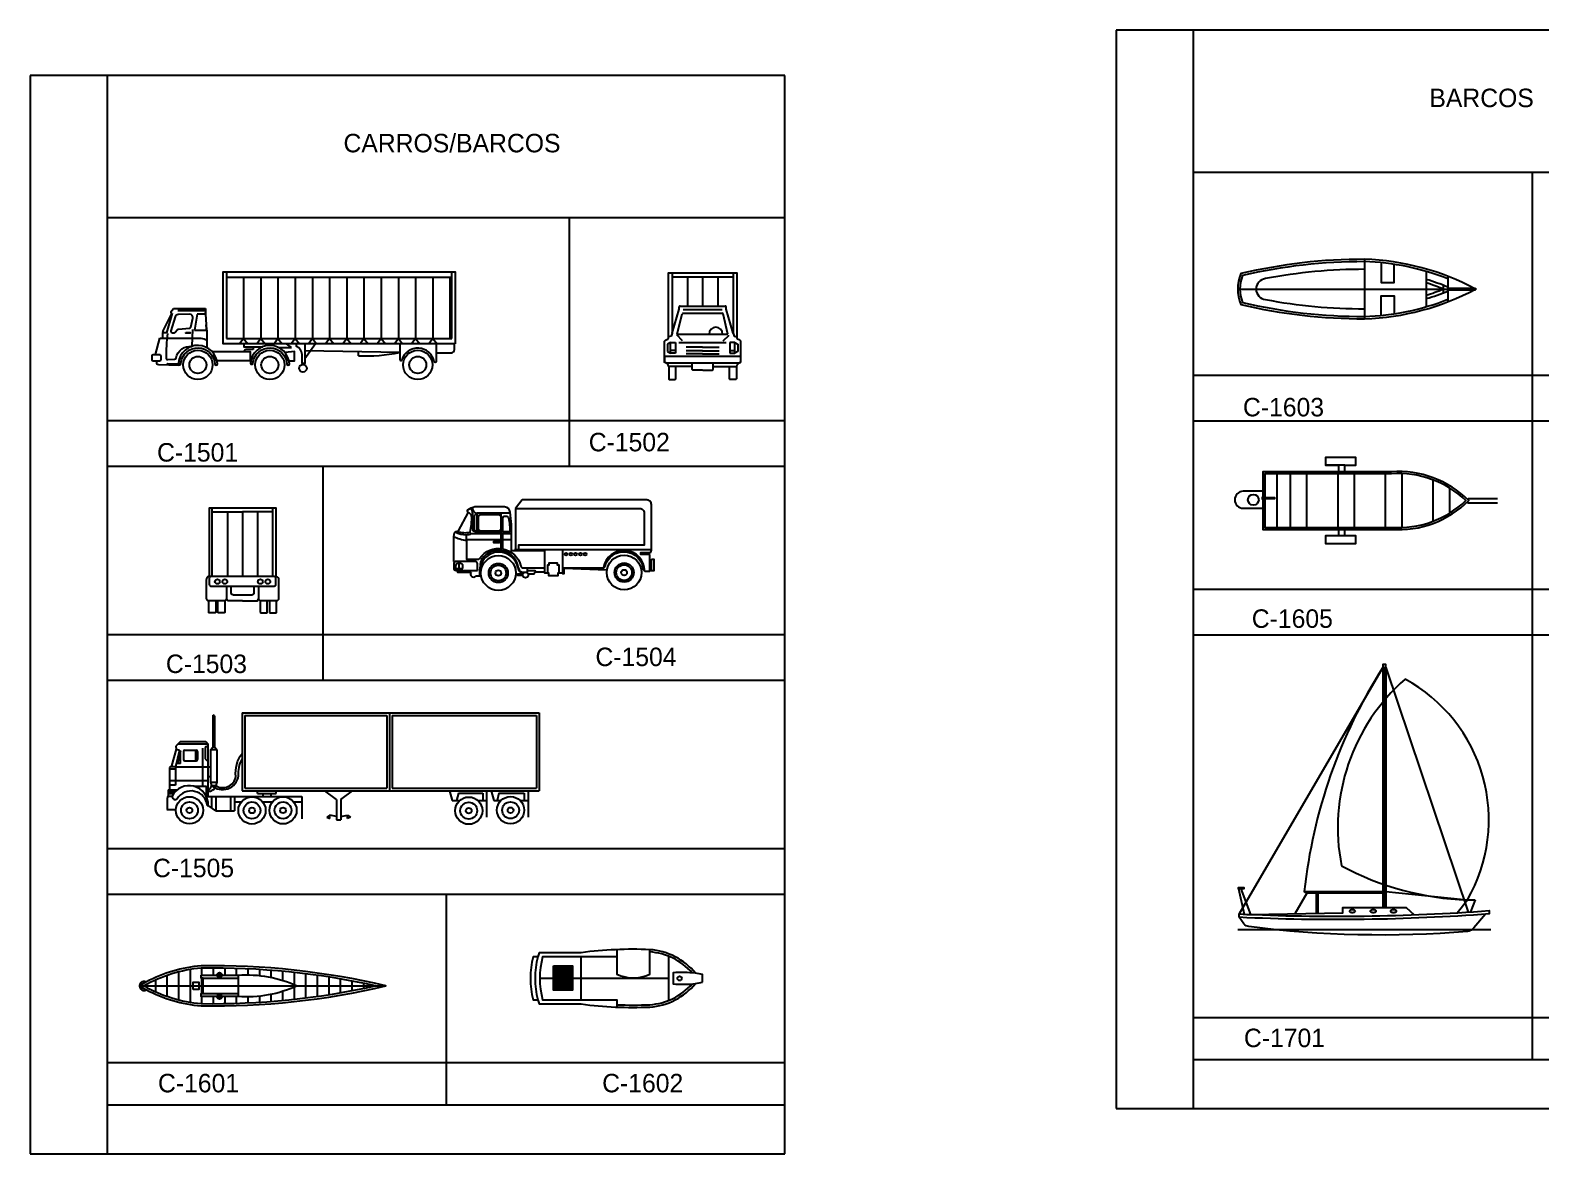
# Model space of a CAD drawing. Extents: x -106 to -5, y -44 to 31.
# Drawn here: x -97.41 to -48.38, y -44.48 to -8.01 of the extents above; entities that cross this region are included whole.
import ezdxf

# ---------------------------------------------------------------- set-up
doc = ezdxf.new("R2010")
doc.units = 0
doc.header["$LTSCALE"] = 100
doc.header["$MEASUREMENT"] = 0
doc.layers.get('0').update_dxf_attribs({"linetype": 'CONTINUOUS'})
for name, color, linetype in [('C-BARCO', 2, 'CONTINUOUS'), ('C-CARRO', 2, 'CONTINUOUS'), ('FOLHA', 3, 'CONTINUOUS'), ('P-ARVORE', 2, 'CONTINUOUS')]:
    doc.layers.add(name, color=color, linetype=linetype)

# ---------------------------------------------------------------- blocks, each defined once
blk = doc.blocks.new('C-1501')
at = {"layer": 'C-CARRO', "linetype": 'CONTINUOUS'}
for p, q in [((2.41, 3.498), (2.41, 1.327)), ((9.732, 1.327), (9.732, 3.498)), ((2.968, 3.31), (2.968, 1.327)), ((3.527, 3.31), (3.527, 1.327)), ((4.085, 3.31), (4.085, 1.327)), ((4.643, 3.31), (4.643, 1.327)), ((5.201, 3.31), (5.201, 1.327)), ((5.76, 3.31), (5.76, 1.327)), ((6.318, 3.31), (6.318, 1.327)), ((6.876, 3.31), (6.876, 1.327)), ((7.434, 3.31), (7.434, 1.327)), ((7.993, 3.31), (7.993, 1.327)), ((8.551, 3.31), (8.551, 1.327)), ((9.109, 3.31), (9.109, 1.327)), ((9.667, 3.31), (9.667, 1.327)), ((0.352, 1.556), (0.627, 2.124)), ((0.648, 2.146), (0.471, 1.516)), ((0.612, 2.191), (0.691, 2.307)), ((0.618, 2.146), (0.648, 2.146)), ((0.691, 2.307), (1.729, 2.307)), ((0.837, 2.237), (1.729, 2.237)), ((1.467, 2.123), (1.381, 1.598)), ((1.729, 2.123), (1.467, 2.123)), ((1.729, 2.307), (1.729, 2.237)), ((1.729, 2.237), (1.729, 2.117)), ((1.729, 2.123), (1.766, 1.61)), ((0.337, 1.516), (0.337, 1.339)), ((0.471, 1.516), (0.337, 1.516)), ((1.381, 1.598), (1.781, 1.598)), ((1.781, 1.598), (1.78, 1.031)), ((0.109, 0.809), (0.247, 1.338)), ((0.247, 1.338), (0.283, 1.339)), ((2.41, 1.327), (9.732, 1.327)), ((2.968, 1.327), (2.851, 1.164)), ((2.968, 1.327), (3.108, 1.161)), ((3.276, 1.061), (3.276, 0.971)), ((3.527, 1.327), (3.409, 1.164)), ((3.527, 1.327), (3.666, 1.161)), ((4.085, 1.327), (3.968, 1.164)), ((4.085, 1.327), (4.225, 1.161)), ((4.102, 1.039), (4.528, 1.039)), ((4.528, 1.039), (4.367, 1.161)), ((4.643, 1.327), (4.526, 1.164)), ((4.643, 1.327), (4.783, 1.161)), ((5.307, 1.161), (4.953, 0.664)), ((5.201, 1.327), (5.084, 1.164)), ((5.201, 1.327), (5.341, 1.161)), ((5.76, 1.327), (5.642, 1.164)), ((5.76, 1.327), (5.899, 1.161)), ((6.318, 1.327), (6.201, 1.164)), ((6.318, 1.327), (6.458, 1.161)), ((6.876, 1.327), (6.759, 1.164)), ((6.876, 1.327), (7.016, 1.161)), ((7.434, 1.327), (7.317, 1.164)), ((7.434, 1.327), (7.574, 1.161)), ((7.993, 1.327), (7.875, 1.164)), ((7.993, 1.327), (8.132, 1.161)), ((8.044, 1.161), (8.044, 0.643)), ((8.551, 1.327), (8.434, 1.164)), ((8.551, 1.327), (8.691, 1.161)), ((9.109, 1.327), (8.992, 1.164)), ((9.109, 1.327), (9.249, 1.161)), ((3.029, 0.971), (2.972, 0.903)), ((3.276, 0.971), (3.029, 0.971)), ((6.696, 0.767), (6.696, 0.899))]:
    blk.add_line(p, q, dxfattribs=at)
for points in [[(9.837, 1.161), (2.307, 1.161), (2.307, 3.498), (9.837, 3.498)], [(1.09, 1.528), (1.24, 1.528), (1.24, 1.498), (1.098, 1.498)]]:
    blk.add_lwpolyline(points, close=True, dxfattribs=at)
for points in [[(9.732, 3.31), (2.41, 3.31)], [(1.296, 1.075), (1.318, 1.622)], [(2.972, 1.161), (2.972, 1.061), (3.591, 1.061)], [(0.493, 0.473), (0.509, 0.514), (0.827, 0.503), (0.852, 0.462)], [(1.948, 0.903), (3.183, 0.903), (3.182, 0.609), (2.103, 0.609)], [(4.44, 0.609), (4.622, 0.609), (4.622, 0.903), (4.318, 0.87)], [(8.044, 0.878), (4.955, 0.925)]]:
    blk.add_lwpolyline(points, dxfattribs=at)
for points in [[(0.612, 2.191, 0.362289), (0.618, 2.146, -0.214162), (0.627, 2.124, -0.021606)], [(1.73, 2.165, 0.007595), (1.729, 2.171, 0.124378)], [(0.501, 1.489, 0.038752), (0.455, 0.698, 0.420347), (0.507, 0.649), (0.731, 0.658, 0.351547), (0.778, 0.699, -0.407704), (1.295, 1.068)], [(1.768, 1.598, 0.00692), (1.754, 1.768, 0.033859)], [(0.264, 1.335, -0.096079), (0.283, 1.339), (1.584, 1.339, -0.11516), (1.781, 1.265)], [(4.956, 1.158), (4.953, 0.52), (4.869, 0.52), (4.869, 0.81, 0.257458), (4.688, 1.072), (4.688, 1.161)], [(9.218, 1.161), (9.218, 0.581, -0.908665), (9.159, 0.575, 0.779004), (8.102, 0.634, 0.779004)], [(9.218, 0.868), (9.717, 0.868, 0.414214), (9.817, 0.967), (9.817, 1.161)], [(0.169, 0.592, 0.74056), (0.202, 0.48), (0.872, 0.46, 0.381332), (0.923, 0.502, -0.153881)]]:
    blk.add_lwpolyline(points, format="xyb", dxfattribs=at)
for points in [[(1.211, 1.664, 0.323507), (1.255, 1.702), (1.323, 1.992, 0.488098), (1.225, 2.114), (0.844, 2.108, 0.346075), (0.748, 2.03), (0.608, 1.577, 0.481249), (0.657, 1.516), (0.714, 1.516, 0.211712), (0.751, 1.533), (0.827, 1.616, -0.188699), (0.859, 1.633)], [(2.038, 0.498, 0.980179), (2.118, 0.502, 0.924738), (0.856, 0.54, 1.106213), (0.935, 0.531, -0.924738)], [(4.375, 0.498, 0.980179), (4.455, 0.502, 0.924738), (3.192, 0.54, 1.106213), (3.272, 0.531, -0.924738)], [(0.05, 0.592, -0.414214), (0, 0.642), (0, 0.759, -0.414214), (0.05, 0.809), (0.231, 0.809, -0.414214), (0.281, 0.759), (0.281, 0.642, -0.414214), (0.231, 0.592)]]:
    blk.add_lwpolyline(points, format="xyb", close=True, dxfattribs=at)
for centre, radius in [((1.485, 0.471), 0.475), ((1.485, 0.471), 0.277), ((3.822, 0.471), 0.475), ((3.822, 0.471), 0.277), ((8.623, 0.471), 0.475), ((8.623, 0.471), 0.277), ((4.896, 0.362), 0.123)]:
    blk.add_circle(centre, radius, dxfattribs=at)
for centre, radius, start, end in [((0.762, 1.387), 0.444, 157.512, 163.0526), ((1.285, 0.768), 0.3, 87.9872, 92.0738), ((6.903, 6.316), 5.553, 267.8619, 281.6896), ((8.074, 0.643), 0.0299, 180, 342.6337)]:
    blk.add_arc(centre, radius, start, end, dxfattribs=at)
blk = doc.blocks.new('C-1502')
at = {"layer": 'C-CARRO', "linetype": 'CONTINUOUS'}
for p, q in [((-0.99, 3.458), (-0.99, 1.503)), ((0.99, 3.458), (0.99, 1.503)), ((-0.495, 3.332), (-0.495, 2.382)), ((0, 3.332), (0.99, 3.332)), ((0.495, 3.332), (0.495, 2.382)), ((-0.99, 1.503), (-0.76, 2.276)), ((-0.821, 1.473), (-0.667, 2.127)), ((-0.76, 2.276), (-0.76, 2.352)), ((-0.73, 2.382), (0.73, 2.382)), ((-0.638, 2.15), (0.638, 2.15)), ((-0.632, 2.272), (0.632, 2.272)), ((0.821, 1.473), (0.667, 2.127)), ((0.76, 2.276), (0.76, 2.352)), ((0.99, 1.503), (0.76, 2.276)), ((-0.99, 1.503), (-1.02, 1.407)), ((-0.821, 1.473), (0.821, 1.473)), ((-1.046, 1.198), (-1.14, 1.149)), ((-1.14, 1.149), (-1.14, 0.905)), ((-1.02, 1.407), (-1.11, 1.383)), ((-1.046, 0.944), (-1.046, 1.198)), ((-1.046, 1.198), (-0.881, 1.198)), ((-0.881, 1.198), (-0.881, 0.944)), ((-0.849, 1.455), (-0.668, 1.262)), ((-0.771, 1.198), (0.76, 1.198)), ((0, 1.049), (-0.533, 1.049)), ((0, 1.049), (0.533, 1.049)), ((0.848, 1.429), (0.661, 1.242)), ((1.046, 1.198), (0.881, 1.198)), ((0.881, 1.198), (0.881, 0.944)), ((1.046, 0.944), (1.046, 1.198)), ((1.046, 1.198), (1.14, 1.149)), ((1.14, 1.149), (1.14, 0.905)), ((-1.14, 0.905), (-1.045, 0.851)), ((-1.045, 0.851), (-1.046, 0.944)), ((-0.881, 0.944), (-1.046, 0.944)), ((-0.881, 0.851), (-1.045, 0.851)), ((-0.881, 0.944), (-0.881, 0.851)), ((0, 0.928), (-0.533, 0.928)), ((0, 0.829), (-0.533, 0.829)), ((-0.339, 0.336), (-0.339, 0.549)), ((0, 0.928), (0.533, 0.928)), ((0, 0.829), (0.533, 0.829)), ((0.339, 0.336), (0.339, 0.549)), ((0.881, 0.944), (1.046, 0.944)), ((0.881, 0.944), (0.881, 0.851)), ((0.881, 0.851), (1.045, 0.851)), ((1.045, 0.851), (1.046, 0.944)), ((1.14, 0.905), (1.045, 0.851)), ((-0.349, 0.417), (-1.1, 0.417)), ((0.006, 0.306), (0.309, 0.306))]:
    blk.add_line(p, q, dxfattribs=at)
for points in [[(-1.133, 1.308, 0.34412), (-1.11, 1.337), (-1.11, 3.458), (0, 3.458), (1.11, 3.458), (1.11, 1.337, 0.34412), (1.133, 1.308)], [(-1.217, 0.545, -0.349389), (-1.24, 0.574), (-1.24, 1.221, -0.204924), (-1.225, 1.257, -0.130027), (-1.133, 1.308)], [(1.217, 0.545, 0.349389), (1.24, 0.574), (1.24, 1.221, 0.204924), (1.225, 1.257, 0.130027), (1.133, 1.308)], [(-1.1, 0.417), (-1.1, 0.03, 0.414214), (-1.07, 0), (-0.9, 0, 0.414214), (-0.87, 0.03), (-0.87, 0.417)], [(-0.006, 0.306), (-0.309, 0.306, -0.414214), (-0.339, 0.336, 0.414214), (-0.309, 0.306)], [(0.349, 0.417), (1.1, 0.417), (1.1, 0.03, -0.414214), (1.07, 0), (0.9, 0, -0.414214), (0.87, 0.03), (0.87, 0.417)]]:
    blk.add_lwpolyline(points, format="xyb", dxfattribs=at)
for points in [[(-0.99, 3.332), (0, 3.332), (0, 2.382)], [(0.99, 1.503), (1.02, 1.407), (1.11, 1.383)]]:
    blk.add_lwpolyline(points, dxfattribs=at)
blk.add_lwpolyline([(1.19, 0.544, 0.414214), (1.24, 0.593), (1.24, 0.696, 0.414214), (1.19, 0.746), (0, 0.746), (-1.19, 0.746, 0.414214), (-1.24, 0.696), (-1.24, 0.593, 0.414214), (-1.19, 0.544), (0, 0.544)], format="xyb", close=True, dxfattribs=at)
for centre, radius, start, end in [((-0.73, 2.352), 0.03, 90, 180), ((-0.638, 2.12), 0.03, 90, 166.7339), ((0.638, 2.12), 0.03, 13.2661, 90), ((0.73, 2.352), 0.03, 0, 90), ((0.43, 1.473), 0.22, 0, 180), ((-1.251, 0.396), 0.153, 7.9696, 77.0353), ((1.251, 0.396), 0.153, 102.9647, 172.0304), ((0.309, 0.336), 0.03, 270, 0), ((0.309, 0.336), 0.03, 270, 0)]:
    blk.add_arc(centre, radius, start, end, dxfattribs=at)
blk = doc.blocks.new('C-1503')
at = {"layer": 'C-CARRO', "linetype": 'CONTINUOUS'}
for p, q in [((-0.983, 3.28), (0, 3.28)), ((-0.485, 3.28), (-0.485, 1.183)), ((0, 3.28), (0, 1.183)), ((0.983, 3.28), (0, 3.28)), ((0.485, 3.28), (0.485, 1.183)), ((0.983, 1.183), (0.983, 3.407))]:
    blk.add_line(p, q, dxfattribs=at)
for points in [[(0.515, 0.874), (0.515, 0.472, 0.414214), (0.586, 0.402), (1.108, 0.402, 0.414214), (1.179, 0.472), (1.179, 1.063, 0.310505), (1.09, 1.193), (1.09, 3.407), (0, 3.407), (-1.09, 3.407), (-1.09, 1.193, 0.310505), (-1.179, 1.063), (-1.179, 0.472, 0.414214), (-1.108, 0.402), (-0.586, 0.402, 0.414214), (-0.515, 0.472), (-0.515, 0.874)], [(0.366, 0.874), (0.366, 0.65, -0.414214), (0.295, 0.579), (0, 0.579), (-0.295, 0.579, -0.414214), (-0.366, 0.65), (-0.366, 0.874)], [(-0.872, 0.402), (-0.872, 0.03, -0.414214), (-0.902, 0), (-1.07, 0, -0.414214), (-1.1, 0.03), (-1.1, 0.402)], [(-0.574, 0.402), (-0.574, 0.03, -0.414214), (-0.605, 0), (-0.772, 0, -0.414214), (-0.802, 0.03), (-0.802, 0.402)], [(0.001, 0.39), (-0.444, 0.39, -0.414214), (-0.515, 0.461)], [(-0.001, 0.39), (0.444, 0.39, 0.414214), (0.515, 0.461)], [(0.574, 0.402), (0.574, 0.03, 0.414214), (0.605, 0), (0.772, 0, 0.414214), (0.802, 0.03), (0.802, 0.402)], [(0.872, 0.402), (0.872, 0.03, 0.414214), (0.902, 0), (1.07, 0, 0.414214), (1.1, 0.03), (1.1, 0.402)]]:
    blk.add_lwpolyline(points, format="xyb", dxfattribs=at)
blk.add_lwpolyline([(-0.983, 1.183), (-0.983, 3.407)], dxfattribs=at)
blk.add_lwpolyline([(-1.03, 1.183, 0.414214), (-1.08, 1.132), (-1.08, 0.926, 0.414214), (-1.03, 0.876), (0, 0.876), (1.03, 0.876, 0.414214), (1.08, 0.926), (1.08, 1.132, 0.414214), (1.03, 1.183), (0, 1.183)], format="xyb", close=True, dxfattribs=at)
for centre in [(-0.819, 1.019), (-0.576, 1.019), (0.576, 1.019), (0.819, 1.019)]:
    blk.add_circle(centre, 0.0771, dxfattribs=at)
blk = doc.blocks.new('C-1504')
at = {"layer": 'C-CARRO', "linetype": 'CONTINUOUS'}
for p, q in [((0.468, 2.54), (0.132, 1.914)), ((0.694, 2.725), (1.644, 2.725)), ((2.217, 2.934), (2, 2.66)), ((2, 2.66), (2, 1.319)), ((-0.004, 1.752), (-0.004, 0.94)), ((1.593, 1.353), (1.593, 1.834)), ((-0.004, 0.94), (0.073, 0.94))]:
    blk.add_line(p, q, dxfattribs=at)
for points in [[(1.863, 1.834), (0.553, 1.834, -0.145653), (0.421, 1.795, -0.134906), (0.043, 1.892, -0.186828), (0.115, 1.92, 0.131591), (0.529, 1.885, 0.083505), (0.578, 2.424, 0.132194), (0.57, 2.445, 0.111951), (0.468, 2.54, -0.523848), (0.462, 2.612, -0.115074), (0.689, 2.724, -0.028454), (0.694, 2.725, -0.055913)], [(0.608, 2.699, 0.39688), (0.752, 2.506, 0.39688)], [(1.544, 1.903), (0.693, 1.903, -0.414214), (0.619, 1.976), (0.619, 2.494)], [(0.759, 1.937), (0.759, 2.466), (0.734, 2.466, 0.414214), (0.661, 2.392), (0.661, 2.004, 0.414214), (0.734, 1.93), (0.762, 1.93)], [(1.644, 2.725, -0.386734), (1.815, 2.535, -0.015172), (1.863, 2.139), (1.863, 1.291), (2.942, 1.291)], [(2, 2.66), (6.039, 2.66, -0.414214), (6.186, 2.514), (6.186, 1.47), (2.105, 1.47), (2.105, 1.319)], [(6.37, 1.169), (6.071, 1.169), (6.071, 1.224), (6.342, 1.224, 0.414214), (6.416, 1.297), (6.416, 2.787, 0.414214), (6.269, 2.934), (2.217, 2.934, 0.414214)], [(0.043, 1.892, 0.17516), (-0.004, 1.752, 0.104604), (0.413, 1.627, 0.104604)], [(1.863, 1.638), (0.413, 1.638), (0.413, 1.009), (0.777, 1.009, 0.244464), (0.837, 1.04, -0.644958), (2.18, 0.786, 0.345949), (2.251, 0.73), (2.943, 0.73)], [(2.083, 0.716, 0.889337), (0.838, 0.659), (0.838, 0.458), (0.714, 0.458)], [(2.104, 0.721, 0.677624), (0.918, 1.025, 0.230175), (0.864, 0.792)], [(6.416, 1.319), (1.976, 1.319, -0.168873)], [(3.53, 0.731), (4.841, 0.731, 0.339174), (4.912, 0.785, -0.831236), (6.151, 0.687, 0.383843), (6.224, 0.621), (6.37, 0.621), (6.37, 1.169)], [(2.083, 0.716, 0.367418), (2.228, 0.593), (2.393, 0.593), (2.393, 0.73)]]:
    blk.add_lwpolyline(points, format="xyb", dxfattribs=at)
for points in [[(1.807, 2.504), (0.759, 2.504)], [(1.544, 1.372), (1.544, 2.504)], [(2.944, 1.319), (2.944, 0.567), (3.071, 0.567), (3.071, 0.485), (3.392, 0.485), (3.392, 0.567), (3.53, 0.567)], [(3.53, 1.319), (3.53, 0.553), (3.588, 0.553), (3.588, 0.717), (4.972, 0.662)], [(0.125, 0.65), (0.125, 0.586), (0.563, 0.586)], [(0.173, 0.714), (0.173, 0.871)], [(2.17, 0.574), (2.17, 0.531), (2.07, 0.531), (2.07, 0.498), (2.221, 0.498), (2.221, 0.522), (2.19, 0.522), (2.19, 0.56), (2.17, 0.579)], [(2.393, 0.645), (2.632, 0.645), (2.652, 0.602), (2.943, 0.602)], [(2.656, 0.602), (2.604, 0.522), (2.413, 0.522)], [(3.055, 0.569), (3.055, 0.83), (3.102, 0.83), (3.102, 0.897), (3.353, 0.897), (3.353, 0.83), (3.41, 0.83), (3.41, 0.569)]]:
    blk.add_lwpolyline(points, dxfattribs=at)
for points in [[(0.88, 1.923, -0.414214), (0.807, 1.997), (0.807, 2.385, -0.414214), (0.88, 2.459), (1.452, 2.459, -0.414214), (1.525, 2.385), (1.525, 1.997, -0.414214), (1.452, 1.923)], [(1.774, 2.358, -0.074842), (1.814, 1.903), (1.593, 1.903), (1.593, 2.341, -0.414214), (1.667, 2.414), (1.703, 2.414, -0.346486)], [(0.768, 0.65), (0.768, 0.867, 0.414214), (0.694, 0.94), (0.073, 0.94, 0.414214), (0, 0.867), (0, 0.723, 0.414214), (0.073, 0.65), (0.36, 0.65)], [(0.297, 0.714), (0.297, 0.798, 0.414214), (0.224, 0.871), (0.131, 0.871, 0.414214), (0.058, 0.798), (0.058, 0.714)]]:
    blk.add_lwpolyline(points, format="xyb", close=True, dxfattribs=at)
for points in [[(1.288, 1.598), (1.288, 1.549), (1.486, 1.549), (1.486, 1.598)], [(6.416, 1.018), (6.496, 1.018), (6.496, 0.635), (6.416, 0.635)]]:
    blk.add_lwpolyline(points, close=True, dxfattribs=at)
for centre, radius in [((1.447, 0.564), 0.564), ((3.644, 1.176), 0.0438), ((3.8, 1.176), 0.0438), ((3.954, 1.176), 0.0438), ((4.112, 1.176), 0.0438), ((4.269, 1.176), 0.0438), ((5.53, 0.578), 0.564), ((1.447, 0.564), 0.311), ((1.447, 0.564), 0.253), ((1.447, 0.564), 0.0931), ((2.328, 0.498), 0.0908), ((5.53, 0.578), 0.311), ((5.53, 0.578), 0.253), ((5.53, 0.578), 0.0931)]:
    blk.add_circle(centre, radius, dxfattribs=at)
for centre, radius, start, end in [((0.364, 2.467), 0.255, 3.97, 48.2397), ((1.703, 1.453), 1.724, 170.148, 171.781), ((0.967, 1.755), 0.567, 175.8818, 192.4735), ((5.522, 0.621), 0.676, 0.0409, 169.9848), ((0.646, 0.531), 0.0996, 146.5672, 312.9469), ((2.249, 0.739), 0.147, 187.3747, 270)]:
    blk.add_arc(centre, radius, start, end, dxfattribs=at)
blk = doc.blocks.new('C-1505')
at = {"layer": 'C-CARRO'}
for p, q in [((1.481, 3.526), (1.481, 2.495)), ((1.539, 3.511), (1.481, 3.526)), ((1.539, 3.511), (1.539, 2.495)), ((2.43, 3.603), (12.073, 3.603)), ((2.43, 3.603), (2.43, 1.075)), ((2.516, 3.517), (7.129, 3.517)), ((2.516, 3.517), (2.516, 1.161)), ((7.129, 3.517), (7.129, 1.161)), ((7.216, 3.603), (7.216, 1.075)), ((7.302, 3.517), (11.987, 3.517)), ((7.302, 3.517), (7.302, 1.161)), ((11.987, 3.517), (11.987, 1.161)), ((12.073, 3.603), (12.073, 1.075)), ((0.354, 2.599), (0.28, 2.519)), ((0.28, 2.519), (0.289, 2.426)), ((0.431, 2.676), (0.354, 2.599)), ((0.354, 2.599), (1.321, 2.599)), ((0.431, 2.676), (1.258, 2.676)), ((1.151, 2.454), (1.151, 1.221)), ((1.237, 2.469), (1.237, 2.117)), ((1.258, 2.676), (1.321, 2.599)), ((1.281, 2.513), (1.321, 2.513)), ((1.321, 2.599), (1.321, 0.887)), ((1.401, 2.405), (1.481, 2.495)), ((1.539, 2.495), (1.481, 2.495)), ((1.61, 2.405), (1.539, 2.495)), ((0.289, 2.426), (0.144, 1.887)), ((0.403, 2.39), (0.267, 1.857)), ((0.289, 2.426), (0.403, 2.39)), ((0.431, 2.369), (0.34, 1.958)), ((0.431, 1.958), (0.431, 2.369)), ((0.526, 2.353), (0.526, 2.094)), ((0.569, 2.396), (0.942, 2.396)), ((0.569, 2.051), (0.942, 2.051)), ((0.915, 2.396), (0.915, 2.051)), ((0.985, 2.353), (0.985, 2.094)), ((1.281, 2.074), (1.321, 2.074)), ((1.401, 2.405), (1.401, 1.355)), ((1.61, 2.405), (1.401, 2.405)), ((1.61, 2.405), (1.61, 1.355)), ((0.144, 1.887), (0.073, 1.836)), ((0.073, 1.836), (0.073, 1.111)), ((0.073, 1.792), (0.267, 1.792)), ((0.267, 1.857), (0.103, 1.857)), ((0.267, 1.857), (0.267, 1.262)), ((0.267, 1.857), (1.321, 1.857)), ((0.431, 1.958), (0.34, 1.958)), ((1.321, 1.857), (1.401, 1.857)), ((1.321, 1.534), (1.401, 1.534)), ((0.03, 1.111), (0.03, 0.902)), ((0.03, 1.111), (0.332, 1.111)), ((0.03, 1.053), (0.267, 1.053)), ((0.03, 0.988), (0.212, 0.988)), ((0.073, 1.413), (1.321, 1.413)), ((0.267, 1.262), (0.073, 1.262)), ((0.868, 1.221), (1.271, 1.221)), ((1.271, 0.887), (1.271, 1.221)), ((1.401, 1.355), (1.436, 1.249)), ((1.401, 1.355), (1.61, 1.355)), ((1.436, 1.249), (1.574, 1.249)), ((1.61, 1.355), (1.574, 1.247)), ((2.43, 1.075), (12.073, 1.075)), ((2.516, 1.161), (7.129, 1.161)), ((2.935, 0.987), (2.935, 1.075)), ((2.935, 0.987), (3.537, 0.987)), ((3.103, 0.987), (3.103, 0.887)), ((3.369, 0.987), (3.369, 0.887)), ((3.537, 0.987), (3.537, 1.075)), ((5.497, 0.789), (5.117, 1.075)), ((5.635, 0.789), (6.016, 1.075)), ((7.302, 1.161), (11.987, 1.161)), ((9.165, 1.075), (9.249, 0.761)), ((9.456, 0.998), (9.395, 0.761)), ((9.456, 0.998), (10.241, 0.998)), ((10.241, 0.998), (10.241, 0.761)), ((10.364, 1.075), (10.364, 0.761)), ((10.512, 1.075), (10.602, 0.761)), ((10.762, 0.998), (10.713, 0.761)), ((10.762, 0.998), (11.585, 0.998)), ((11.585, 0.998), (11.585, 0.761)), ((11.717, 1.075), (11.717, 0.761)), ((0.03, 0.902), (0, 0.844)), ((0, 0.844), (0, 0.471)), ((0.03, 0.902), (0.16, 0.902)), ((1.271, 0.887), (4.37, 0.887)), ((1.302, 0.6), (1.33, 0.6)), ((1.582, 0.428), (1.33, 0.6)), ((1.437, 0.887), (1.437, 0.527)), ((1.582, 0.865), (1.582, 0.428)), ((2.057, 0.881), (2.057, 0.428)), ((2.186, 0.881), (2.186, 0.428)), ((2.402, 0.708), (2.186, 0.708)), ((3.407, 0.708), (3.104, 0.708)), ((4.37, 0.708), (4.112, 0.708)), ((4.37, 0.887), (4.37, 0.708)), ((4.37, 0.708), (4.37, 0.161)), ((5.497, 0.789), (5.497, 0.13)), ((5.635, 0.789), (5.635, 0.13)), ((9.249, 0.761), (9.495, 0.761)), ((10.081, 0.761), (10.364, 0.761)), ((10.364, 0.761), (10.364, 0.215)), ((10.602, 0.761), (10.839, 0.761)), ((11.455, 0.761), (11.717, 0.761)), ((11.717, 0.761), (11.717, 0.215)), ((-0.006, 0.471), (0.282, 0.471)), ((1.582, 0.428), (2.186, 0.428)), ((5.275, 0.281), (5.183, 0.216)), ((5.183, 0.216), (5.282, 0.173)), ((5.282, 0.173), (5.275, 0.281)), ((5.497, 0.237), (5.275, 0.281)), ((5.497, 0.13), (5.635, 0.13)), ((5.635, 0.237), (5.857, 0.281)), ((5.851, 0.173), (5.857, 0.281)), ((5.95, 0.216), (5.851, 0.173)), ((5.857, 0.281), (5.95, 0.216))]:
    blk.add_line(p, q, dxfattribs=at)
for points in [[(1.436, 1.249, 0.590881), (2.318, 1.558, -0.140814), (2.43, 2.097, -4.044008)], [(1.563, 1.249, 0.537065), (2.229, 1.534, -0.194665), (2.43, 2.282, -2.985743)]]:
    blk.add_lwpolyline(points, format="xyb", dxfattribs=at)
for centre, radius in [((0.723, 0.442), 0.442), ((0.723, 0.442), 0.273), ((0.723, 0.442), 0.0927), ((2.753, 0.439), 0.442), ((2.753, 0.439), 0.273), ((2.753, 0.439), 0.0927), ((3.76, 0.441), 0.442), ((3.76, 0.441), 0.273), ((3.76, 0.441), 0.0927), ((9.788, 0.43), 0.442), ((9.788, 0.43), 0.273), ((9.788, 0.43), 0.0927), ((11.147, 0.444), 0.442), ((11.147, 0.444), 0.273), ((11.147, 0.444), 0.0927)]:
    blk.add_circle(centre, radius, dxfattribs=at)
for centre, radius, start, end in [((1.281, 2.469), 0.0431, 90, 180), ((0.569, 2.353), 0.0431, 90, 180), ((0.569, 2.094), 0.0431, 180, 270), ((0.942, 2.353), 0.0431, 0, 90), ((0.942, 2.094), 0.0431, 270, 0), ((1.281, 2.117), 0.0431, 180, 270), ((0.712, 0.622), 0.619, 358.0084, 153.082), ((0.776, 0.541), 0.529, 6.3943, 148.762), ((1.362, 1.277), 0.214, 258.7332, 352.6123), ((1.321, 1.237), 0.115, 269.7578, 5.8001), ((0.258, 0.89), 0.099, 172.9464, 311.5365)]:
    blk.add_arc(centre, radius, start, end, dxfattribs=at)
blk = doc.blocks.new('*X25')
at = {"color": 0}
for p, q in [((3.75, 12.141), (3.75, 12.912)), ((4.5, 11.844), (4.5, 13.209)), ((5.25, 11.62), (5.25, 13.433)), ((6, 11.464), (6, 13.589)), ((6.75, 13.226), (6.75, 13.677)), ((6.75, 12.026), (6.75, 13.026)), ((7.5, 13.226), (7.5, 13.682)), ((8.25, 13.226), (8.25, 13.675)), ((9, 13.226), (9, 13.657)), ((9.75, 13.243), (9.75, 13.628)), ((10.5, 13.196), (10.5, 13.586)), ((11.25, 13.077), (11.25, 13.534)), ((12, 12.882), (12, 13.469)), ((12.75, 12.606), (12.75, 13.393)), ((13.5, 11.747), (13.5, 13.306)), ((14.25, 11.846), (14.25, 13.206)), ((15, 11.958), (15, 13.095)), ((15.75, 12.081), (15.75, 12.972)), ((16.5, 12.216), (16.5, 12.837)), ((3, 12.519), (3, 12.534)), ((6.75, 11.375), (6.75, 11.826)), ((7.5, 11.371), (7.5, 11.826)), ((8.25, 11.377), (8.25, 11.826)), ((9, 11.395), (9, 11.826)), ((9.75, 11.425), (9.75, 11.81)), ((10.5, 11.466), (10.5, 11.857)), ((11.25, 11.519), (11.25, 11.976)), ((12, 11.583), (12, 12.171)), ((12.75, 11.659), (12.75, 12.447)), ((17.25, 12.363), (17.25, 12.689)), ((18, 12.523), (18, 12.53))]:
    blk.add_line(p, q, dxfattribs=at)
blk = doc.blocks.new('C-1601')
at = {"layer": 'C-BARCO'}
for p, q in [((-11.865, 0.5), (-9.595, 0.5)), ((-9.595, 0.7), (-9.595, -0.7)), ((-16, 0), (0, 0)), ((-11.865, -0.5), (-9.595, -0.5))]:
    blk.add_line(p, q, dxfattribs=at)
for points in [[(-12, 1.3, 0.100499), (-15.549, 0.255, 1.768791), (-15.549, -0.255, 0.100499), (-12, -1.3, 0.061702), (0, 0, 0.061702)], [(-12, 0.7), (-9.595, 0.7, -0.124229), (-5.759, 0, -0.124229), (-9.595, -0.7), (-12, -0.7), (-12, -0.5), (-11.865, -0.5), (-11.865, 0.5), (-12, 0.5)]]:
    blk.add_lwpolyline(points, format="xyb", close=True, dxfattribs=at)
for points in [[(-11.987, 1.151, 0.107539), (-15.703, 0, 0.107539), (-11.987, -1.151, 0.107539)], [(-11.998, -1.15, 0.058339), (-0.674, 0, 0.058339), (-11.998, 1.15, 0.058339)]]:
    blk.add_lwpolyline(points, format="xyb", dxfattribs=at)
blk.add_lwpolyline([(-12.521, -0.241), (-12.521, 0), (-12.521, 0.241), (-12.149, 0.241), (-12.149, 0), (-12.149, -0.241)], close=True, dxfattribs=at)
for centre, radius in [((-10.798, 0.7), 0.158), ((-10.798, 0.7), 0.0576), ((-10.798, -0.7), 0.158), ((-10.798, -0.7), 0.0576)]:
    blk.add_circle(centre, radius, dxfattribs=at)
for centre, start, end in [((-11.201, -7.962), 117.88593, 121.07805), ((-11.201, 7.962), 238.92195, 242.11407)]:
    blk.add_arc(centre, 9.297, start, end, dxfattribs=at)
blk.add_blockref('*X25', (-18.689, -12.526), dxfattribs=at)
blk = doc.blocks.new('*X27')
at = {"color": 0}
for p, q in [((26.601, 24.625), (27.835, 24.625)), ((26.601, 24.5), (27.835, 24.5)), ((26.601, 24.375), (27.835, 24.375)), ((26.601, 24.25), (27.835, 24.25)), ((26.601, 24.125), (27.835, 24.125)), ((26.601, 24), (27.835, 24)), ((26.601, 23.875), (27.835, 23.875)), ((26.601, 23.75), (27.835, 23.75)), ((26.601, 23.625), (27.835, 23.625)), ((26.601, 23.5), (27.835, 23.5)), ((26.601, 23.375), (27.835, 23.375)), ((26.601, 23.25), (27.835, 23.25)), ((26.601, 23.125), (27.835, 23.125))]:
    blk.add_line(p, q, dxfattribs=at)
blk = doc.blocks.new('C-1602')
at = {"layer": 'C-BARCO'}
for p, q in [((-7.882, -1.39), (-7.882, 1.39)), ((-2.216, 1.436), (-2.216, -1.436)), ((-2.216, 0), (-10.616, 0))]:
    blk.add_line(p, q, dxfattribs=at)
blk.add_lwpolyline([(0, -0.253), (0, 0.253, 0.018242), (-0.46, 0.331, 0.207516), (-3.423, 1.861, 0.043573), (-7.882, 1.665), (-10.616, 1.665, 0.013041), (-10.696, 1.39), (-11.006, 1.39, 0.121776), (-11.006, -1.39), (-10.696, -1.39, 0.013041), (-10.616, -1.665), (-7.882, -1.665, 0.043573), (-3.423, -1.861, 0.207516), (-0.46, -0.331, 0.018242)], format="xyb", close=True, dxfattribs=at)
for points in [[(-5.56, 1.39), (-10.385, 1.39, 0.136353), (-10.385, -1.39), (-5.56, -1.39), (-5.56, -1.864)], [(-5.56, 1.864), (-5.56, 0.27, 0.225992), (-3.423, 0.27), (-3.423, 1.861)], [(-0.46, 0.331, 0.056828), (-1.911, 0.357), (-1.911, 0), (-1.911, -0.357, 0.056828), (-0.46, -0.331)], [(-3.433, -1.711, 0.19738), (-0.678, -0.356, 0.19738)], [(-5.56, -1.714, 0.020888), (-3.43, -1.711, 0.020888)]]:
    blk.add_lwpolyline(points, format="xyb", dxfattribs=at)
blk.add_lwpolyline([(-9.674, 0.808), (-8.441, 0.808), (-8.441, -0.772), (-9.674, -0.772)], close=True, dxfattribs=at)
blk.add_circle((-1.494, -0.008), 0.14, dxfattribs=at)
for centre, radius, start, end in [((-5.383, 0), 5.492, 165.33876, 194.66124), ((-3.706, -2.32), 4.04, 41.46509, 86.12715)]:
    blk.add_arc(centre, radius, start, end, dxfattribs=at)
blk.add_blockref('*X27', (-36.276, -23.83), dxfattribs=at)
blk = doc.blocks.new('C-1603')
at = {"layer": 'C-BARCO'}
for p, q in [((-7.2, 1.93), (-7.2, -1.93)), ((-3.2, 1.145), (-3.2, -1.145)), ((-15.24, 0), (0, 0)), ((-2.1, 0.247), (-2.1, -0.247)), ((-1.8, 0.828), (-1.8, -0.828)), ((-1.8, 0.05), (0, 0.05)), ((0, 0.05), (0, -0.05)), ((-1.8, -0.05), (0, -0.05))]:
    blk.add_line(p, q, dxfattribs=at)
blk.add_lwpolyline([(-7.2, -1.93, 0.115518), (0, 0, 0.115518), (-7.2, 1.93, 0.058801), (-15.24, 1, 0.204213), (-15.24, -1, 0.058801)], format="xyb", close=True, dxfattribs=at)
for points in [[(-7.2, 1.78, 0.058238), (-15.13, 0.872, 0.187989), (-15.13, -0.872, 0.058238), (-7.2, -1.78, 0.058238)], [(-7.201, 1.28, 0.047826), (-13.64, 0.678, 0.893808), (-13.64, -0.678, 0.047826), (-7.201, -1.28)], [(-7.205, -1.78, 0.085797), (-1.8, -0.667, 0.085797)]]:
    blk.add_lwpolyline(points, format="xyb", dxfattribs=at)
for points in [[(-6.119, 1.709), (-6.119, 0.434), (-5.277, 0.434), (-5.277, 1.603)], [(-6.119, -1.709), (-6.119, -0.434), (-5.277, -0.434), (-5.277, -1.603)]]:
    blk.add_lwpolyline(points, dxfattribs=at)
for centre, radius, start, end in [((-7.721, -14.409), 16.197, 68.55799, 88.17326), ((-7.721, -14.409), 15.697, 67.83944, 73.26075), ((-8.021, -14.538), 15.697, 67.83944, 72.11376), ((-8.021, 14.538), 15.697, 287.88624, 292.16056), ((-7.721, 14.409), 15.697, 286.73925, 292.16056)]:
    blk.add_arc(centre, radius, start, end, dxfattribs=at)
blk = doc.blocks.new('C-1605')
at = {"layer": 'C-BARCO', "linetype": 'CONTINUOUS'}
for p, q in [((-12.445, -1.738), (-12.445, 1.738)), ((-11.576, -1.738), (-11.576, 1.738)), ((-10.506, -1.738), (-10.506, 1.738)), ((-8.487, -1.738), (-8.487, 1.738)), ((-7.418, -1.738), (-7.418, 1.738)), ((-5.399, -1.738), (-5.399, 1.738)), ((-4.329, -1.749), (-4.329, 1.749)), ((-2.311, -1.337), (-2.311, 1.337)), ((-1.241, -0.809), (-1.241, 0.8)), ((1.867, 0.12), (-0.033, 0.12)), ((-0.092, -0.148), (1.867, -0.148))]:
    blk.add_line(p, q, dxfattribs=at)
for points in [[(-8.05, -1.872), (-5.022, -1.872, 0.216328), (0, 0, 0.216328), (-5.022, 1.872), (-8.05, 1.872), (-8.05, 2.297), (-7.338, 2.297), (-7.338, 2.796), (-9.298, 2.796), (-9.298, 2.297), (-8.466, 2.297), (-8.466, 1.872), (-13.369, 1.872), (-13.369, 0.6), (-14.643, 0.6, 1), (-14.643, -0.497), (-13.369, -0.497), (-13.369, -1.872), (-8.466, -1.872), (-8.466, -2.297), (-9.298, -2.297), (-9.298, -2.796), (-7.338, -2.796), (-7.338, -2.297), (-8.05, -2.297)], [(-5.017, 1.738), (-13.235, 1.738), (-13.235, -1.738), (-5.017, -1.738, 0.210925), (-0.192, 0, 0.210925)]]:
    blk.add_lwpolyline(points, format="xyb", close=True, dxfattribs=at)
for points in [[(-8.466, 2.297), (-9.298, 2.297)], [(-8.05, 2.297), (-8.466, 2.297)], [(-8.05, 1.872), (-8.466, 1.872)], [(-13.455, 0.201), (-12.623, 0.201), (-12.623, 0.102), (-13.455, 0.102)], [(-13.369, 0.6), (-13.369, -0.497)], [(-8.05, -2.297), (-8.466, -2.297)]]:
    blk.add_lwpolyline(points, dxfattribs=at)
blk.add_lwpolyline([(-8.466, -1.872), (-8.05, -1.872, 0.216328)], format="xyb", dxfattribs=at)
blk.add_circle((-13.989, 0.052), 0.349, dxfattribs=at)
blk = doc.blocks.new('C-1701')
at = {"layer": 'C-BARCO'}
for p, q in [((-6.996, 17), (-16.332, 1)), ((-6.996, 17), (-6.996, 1.417)), ((-6.896, 17), (-6.896, 1.417)), ((-6.896, 17), (-6.896, 1.417)), ((-6.796, 17), (-1.47, 1.123)), ((-6.796, 17), (-6.796, 1.417)), ((-16.373, 2.625), (-16.01, 0.985)), ((-11.924, 2.358), (-12.709, 1.02)), ((-12.097, 2.458), (-11.924, 2.358)), ((-6.996, 2.358), (-11.924, 2.358)), ((-11.323, 2.358), (-11.323, 1.046)), ((-11.223, 2.358), (-11.223, 1.046)), ((-6.996, 2.358), (-6.796, 2.458)), ((-6.796, 2.458), (-1.742, 1.933)), ((-2.176, 1.079), (-1.511, 1.911)), ((-1.511, 1.911), (-1.01, 1.911)), ((-1.01, 1.911), (-1.301, 1.133)), ((-16.421, 0), (0, 0))]:
    blk.add_line(p, q, dxfattribs=at)
for points in [[(-6.996, 17, 0.115964), (-12.097, 2.458), (-6.796, 2.458)], [(-0.332, 0.983), (-1.084, 0.108, -0.190823), (-1.509, -0.137, -0.051939), (-15.701, 0.177, -0.163991), (-16.027, 0.354), (-16.332, 0.783)]]:
    blk.add_lwpolyline(points, format="xyb", dxfattribs=at)
for points in [[(-6.796, 17), (-6.796, 17.184), (-6.997, 17.184), (-6.996, 17)], [(-16.373, 2.625), (-16.373, 2.725), (-16.034, 2.725), (-16.034, 2.625)]]:
    blk.add_lwpolyline(points, close=True, dxfattribs=at)
for points in [[(-9.684, 4.127, 0.115682), (-1.511, 1.911, 0.422167), (-5.556, 16.238, 0.267569)], [(-16.332, 0.783), (-16.332, 1, 0.030338), (-0.096, 1.217), (-0.096, 1, -0.030338)], [(-8.981, 1.268, 0.04357), (-9.061, 1.261, 0.056941), (-9.12, 1.243, 0.099403), (-9.166, 1.212, 0.195641), (-9.177, 1.184, 0.195641), (-9.166, 1.157, 0.099403), (-9.12, 1.126, 0.056941), (-9.061, 1.108, 0.04357), (-8.981, 1.101, 0.04357), (-8.901, 1.108, 0.056941), (-8.843, 1.126, 0.099403), (-8.796, 1.157, 0.195641), (-8.785, 1.184, 0.195641), (-8.796, 1.212, 0.099403), (-8.843, 1.243, 0.056941), (-8.901, 1.261, 0.04357)], [(-7.62, 1.268, 0.04357), (-7.7, 1.261, 0.056941), (-7.759, 1.243, 0.099403), (-7.805, 1.212, 0.195641), (-7.816, 1.184, 0.195641), (-7.805, 1.157, 0.099403), (-7.759, 1.126, 0.056941), (-7.7, 1.108, 0.04357), (-7.62, 1.101, 0.04357), (-7.541, 1.108, 0.056941), (-7.482, 1.126, 0.099403), (-7.436, 1.157, 0.195641), (-7.425, 1.184, 0.195641), (-7.436, 1.212, 0.099403), (-7.482, 1.243, 0.056941), (-7.541, 1.261, 0.04357)], [(-6.309, 1.268, 0.04357), (-6.388, 1.261, 0.056941), (-6.447, 1.243, 0.099403), (-6.493, 1.212, 0.195641), (-6.504, 1.184, 0.195641), (-6.493, 1.157, 0.099403), (-6.447, 1.126, 0.056941), (-6.388, 1.108, 0.04357), (-6.309, 1.101, 0.04357), (-6.229, 1.108, 0.056941), (-6.17, 1.126, 0.099403), (-6.124, 1.157, 0.195641), (-6.113, 1.184, 0.195641), (-6.124, 1.212, 0.099403), (-6.17, 1.243, 0.056941), (-6.229, 1.261, 0.04357)]]:
    blk.add_lwpolyline(points, format="xyb", close=True, dxfattribs=at)
for points in [[(-16.209, 2.625), (-15.585, 0.967)], [(-15.585, 0.967), (-9.602, 1.079), (-9.602, 1.417), (-5.492, 1.417), (-4.969, 0.945)]]:
    blk.add_lwpolyline(points, dxfattribs=at)
blk = doc.blocks.new('FOLHAVERDE')
at = {"layer": 'FOLHA', "linetype": 'CONTINUOUS'}
for p, q in [((-5.455, 37.298), (-29.955, 37.298)), ((-29.955, 37.298), (-29.955, 2.298)), ((-27.455, 37.298), (-27.455, 2.298)), ((-5.455, 2.298), (-5.455, 37.298)), ((-27.455, 35.298), (-27.455, 2.298)), ((-29.955, 2.298), (-5.455, 2.298)), ((-27.455, 2.298), (-5.455, 2.298))]:
    blk.add_line(p, q, dxfattribs=at)

msp = doc.modelspace()

# ---------------------------------------------------------------- linework, layer by layer
at = {"layer": 'FOLHA', "linetype": 'CONTINUOUS'}
for p, q in [((-94.911, -11.48), (-94.911, -44.48)), ((-72.911, -44.48), (-72.911, -11.48)), ((-37.662, -12.632), (-59.662, -12.632)), ((-48.662, -12.632), (-48.662, -41.419)), ((-72.911, -14.099), (-94.911, -14.099)), ((-79.911, -22.159), (-79.911, -14.099)), ((-59.662, -19.211), (-37.662, -19.211)), ((-94.911, -20.678), (-72.911, -20.678)), ((-59.662, -20.692), (-37.662, -20.692)), ((-94.911, -22.159), (-72.911, -22.159)), ((-87.911, -22.159), (-87.911, -29.106)), ((-59.662, -26.158), (-37.662, -26.158)), ((-94.911, -27.625), (-72.911, -27.625)), ((-59.662, -27.639), (-37.662, -27.639)), ((-94.911, -29.106), (-72.911, -29.106)), ((-94.911, -34.572), (-72.911, -34.572)), ((-94.911, -36.053), (-72.911, -36.053)), ((-83.911, -36.053), (-83.911, -42.886)), ((-59.662, -40.052), (-37.662, -40.052)), ((-94.911, -41.519), (-72.911, -41.519)), ((-59.662, -41.419), (-37.662, -41.419)), ((-94.911, -42.886), (-72.911, -42.886)), ((-94.911, -44.48), (-72.911, -44.48))]:
    msp.add_line(p, q, dxfattribs=at)
at = {"layer": 'P-ARVORE', "linetype": 'CONTINUOUS'}
for p, q in [((-59.662, -10.013), (-59.662, -43.013)), ((-59.662, -43.013), (-37.662, -43.013))]:
    msp.add_line(p, q, dxfattribs=at)

# ---------------------------------------------------------------- block references
at = {"layer": 'C-CARRO', "linetype": 'CONTINUOUS'}
for name, p in [('FOLHAVERDE', (-32.207, -45.311)), ('C-1501', (-93.454, -19.348)), ('C-1502', (-75.585, -19.348)), ('C-1503', (-90.517, -26.928)), ('C-1504', (-83.663, -26.194)), ('C-1505', (-92.965, -33.774))]:
    msp.add_blockref(name, p, dxfattribs=at)
at = {"layer": 'C-CARRO', "linetype": 'CONTINUOUS', "xscale": 0.5, "yscale": 0.5, "zscale": 0.5}
for name, p in [('C-1603', (-50.495, -16.414)), ('C-1605', (-50.714, -23.279)), ('C-1701', (-50.005, -37.197)), ('C-1602', (-75.585, -38.786)), ('C-1601', (-85.866, -39.03))]:
    msp.add_blockref(name, p, dxfattribs=at)
at = {"layer": 'FOLHA', "linetype": 'CONTINUOUS'}
msp.add_blockref('FOLHAVERDE', (-67.456, -46.778), dxfattribs=at)

# ---------------------------------------------------------------- texts
for s, p in [('BARCOS', (-51.994, -10.51)), ('CARROS/BARCOS', (-87.242, -11.977)), ('C-1603', (-58.045, -20.547)), ('C-1502', (-79.281, -21.681)), ('C-1501', (-93.294, -22.014)), ('C-1605', (-57.759, -27.41)), ('C-1503', (-93.007, -28.877)), ('C-1504', (-79.063, -28.652)), ('C-1505', (-93.425, -35.503)), ('C-1701', (-58.014, -41.019)), ('C-1601', (-93.263, -42.486)), ('C-1602', (-78.845, -42.486))]:
    msp.add_text(s, height=0.6, dxfattribs=at).set_placement(p)

doc.saveas('drawing.dxf')
